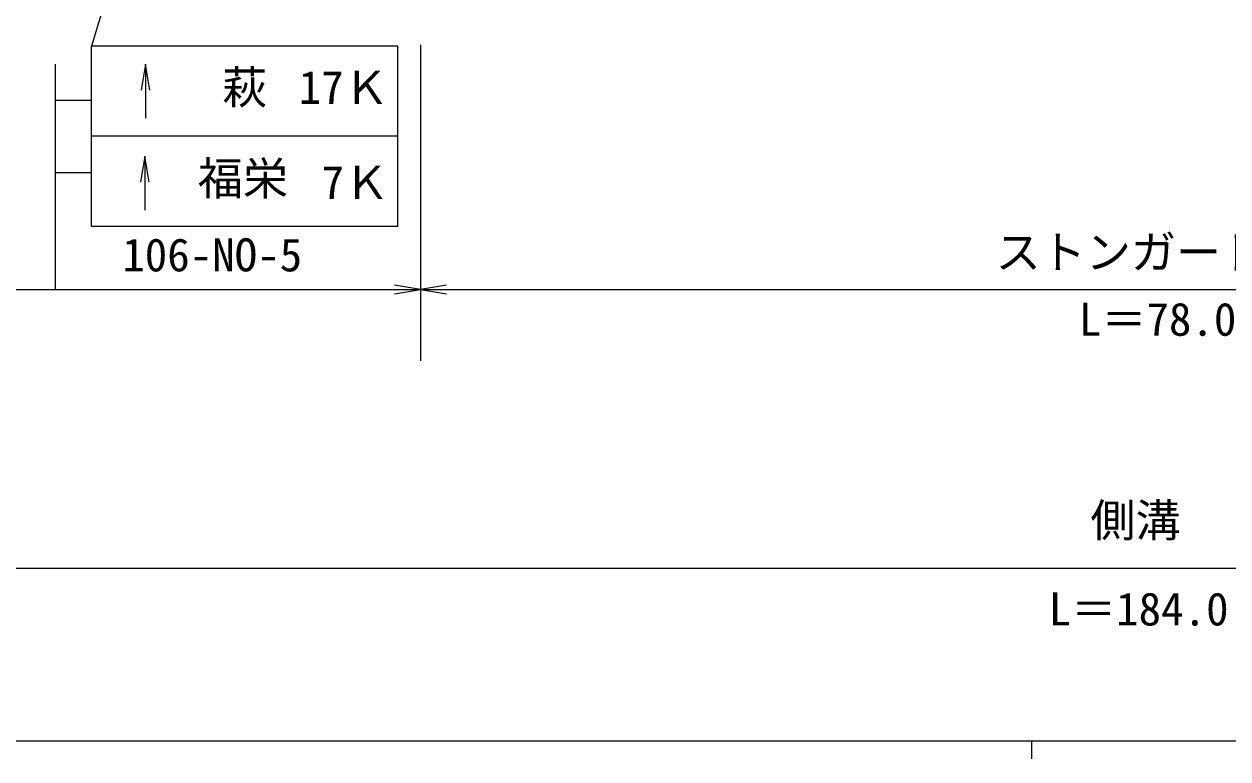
# Model space of a CAD drawing. Units: millimetres, scale not verified. Extents: x 40000 to 680000, y 20000 to 380000.
# Drawn here: x 112138 to 178894, y 204000 to 244750 of the extents above; entities that cross this region are included whole.
import ezdxf
from ezdxf.enums import TextEntityAlignment as Align

# ---------------------------------------------------------------- set-up
doc = ezdxf.new("R2010")
doc.units = ezdxf.units.MM
doc.header["$LTSCALE"] = 1000
for name, color, linetype, lineweight in [('M-STR-STR3', 7, 'Continuous', 25), ('M-STR-STRC', 7, 'Continuous', 25), ('M-TTL-BAND', 7, 'Continuous', 25)]:
    doc.layers.add(name, color=color, linetype=linetype, lineweight=lineweight)
doc.styles.add('ＭＳ ゴシック', font='')
doc.styles.get('ＭＳ ゴシック').set_extended_font_data('MS Gothic')

# ---------------------------------------------------------------- blocks, each defined once
blk = doc.blocks.new('open_arrow')
at = {"color": 0, "linetype": 'Continuous', "lineweight": -2}
blk.add_lwpolyline([(7.5, 1.25), (0, 0), (7.5, -1.25)], dxfattribs=at)

msp = doc.modelspace()

# ---------------------------------------------------------------- linework, layer by layer
at = {"layer": 'M-STR-STR3'}
for p, q in [((134119, 243597), (134119, 226067)), ((90304, 230024), (134119, 230024)), ((134119, 230024), (210367, 230024)), ((71293, 214579), (268253, 214579))]:
    msp.add_line(p, q, dxfattribs=at)
at = {"layer": 'M-STR-STRC'}
for p, q in [((128269, 284579), (115870, 243527)), ((132870, 243527), (115870, 243527)), ((115870, 238527), (115870, 243527)), ((132870, 238527), (132870, 243527)), ((113870, 242527), (113870, 230024)), ((118870, 242527), (118870, 239527)), ((113882, 240527), (115870, 240527)), ((132870, 238527), (115870, 238527)), ((115870, 233527), (115870, 238527)), ((132870, 233527), (132870, 238527)), ((118842, 237429), (118842, 234429)), ((113882, 236527), (115870, 236527)), ((132870, 233527), (115870, 233527))]:
    msp.add_line(p, q, dxfattribs=at)
at = {"layer": 'M-TTL-BAND'}
for p, q in [((40000, 205000), (579000, 205000)), ((168000, 205000), (168000, 204000))]:
    msp.add_line(p, q, dxfattribs=at)

# ---------------------------------------------------------------- block references
at = {"layer": 'M-STR-STR3', "xscale": 193, "yscale": 193, "rotation": 180}
msp.add_blockref('open_arrow', (134119, 230024), dxfattribs=at)
at = {"layer": 'M-STR-STR3', "xscale": 193, "yscale": 193}
msp.add_blockref('open_arrow', (134119, 230024), dxfattribs=at)
at = {"layer": 'M-STR-STRC', "xscale": 193, "yscale": 193, "rotation": 270}
for p in [(118870, 242527), (118842, 237429)]:
    msp.add_blockref('open_arrow', p, dxfattribs=at)

# ---------------------------------------------------------------- texts
at = {"layer": 'M-STR-STR3', "style": 'ＭＳ ゴシック'}
for s, p in [('ストンガード', (166014, 230639)), ('L＝78.0', (170628, 226918)), ('側溝', (171269, 215767)), ('L＝184.0', (168948, 210849))]:
    msp.add_text(s, height=1833, dxfattribs=at).set_placement(p, align=Align.BOTTOM_LEFT)
at = {"layer": 'M-STR-STRC', "style": 'ＭＳ ゴシック'}
for s, p in [('萩', (123120, 239777)), ('17Ｋ', (127370, 239777)), ('福栄', (121772, 234727)), ('7Ｋ', (128637, 234505)), ('106-NO-5', (117583, 230487))]:
    msp.add_text(s, height=1833, dxfattribs=at).set_placement(p, align=Align.BOTTOM_LEFT)

doc.saveas('drawing.dxf')
